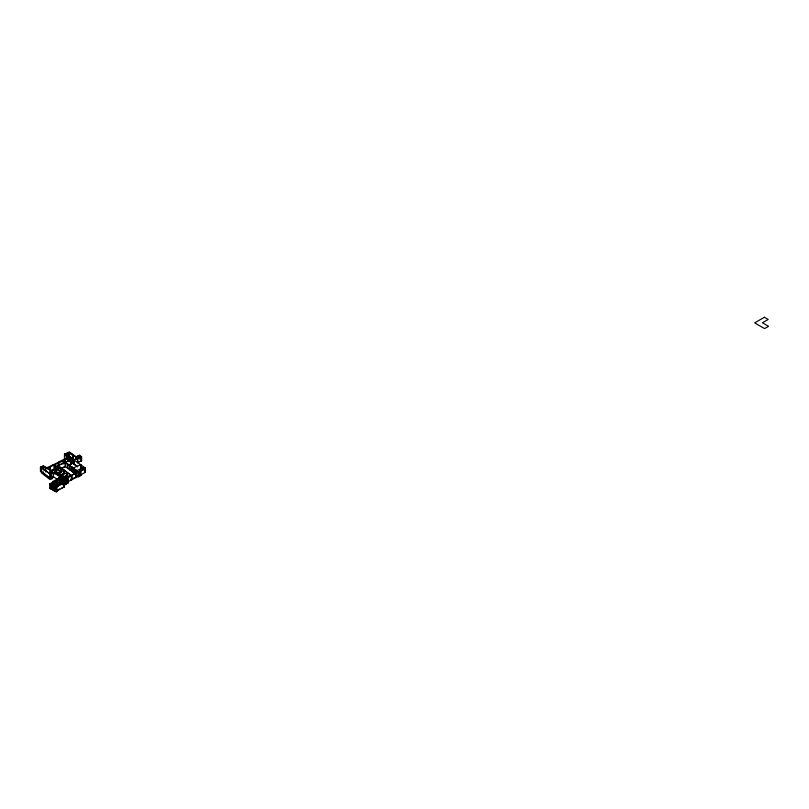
<?xml version="1.0" encoding="UTF-8"?>
<svg xmlns="http://www.w3.org/2000/svg" width="809" height="809" viewBox="0 0 809 809"><rect width="100%" height="100%" fill="white"/><g stroke="black" fill="none" stroke-linecap="round" stroke-linejoin="round"><path stroke-width="1.21" d="M57.368 474.843L57.49 472.648L54.527 470.798L54.527 472.931M80.152 470.98L80.829 471.364L80.627 475.743L80.04 475.409L80.152 470.98L85.41 468.158L70.525 457.419M76.521 473.093L71.718 475.49L71.718 479.747L76.521 477.35L76.42 473.022L78.048 472.173L78.048 476.44L78.908 476.643L78.908 472.385L78.281 471.91L80.829 471.364M85.117 472.375L85.4 467.885L85.117 472.375L80.152 475.237L80.829 475.621M56.296 491.68L56.205 487.463L56.842 487.24L56.842 491.508L55.588 491.589L54.304 490.901L54.405 486.593M60.432 475.318L61.494 475.652L60.432 475.318L60.432 477.381M65.023 477.846L65.509 478.483M50.654 471.698L50.654 469.574L50.077 469.877L51.382 470.696L57.935 467.703L56.074 466.328L56.074 469.523M58.238 474.883L59.654 474.125L59.654 477.33M58.501 479.828L58.501 477.694L60.736 476.572L62.05 477.775L62.05 479.909M52.818 483.661L52.706 481.517L59.32 478.079L59.32 480.212M52.221 489.475C50.896 478.139 55.184 493.773 49.723 488.09L49.723 483.833L62.05 477.775M63.769 478.817L63.769 476.693L62.323 477.452L54.537 472.062L51.574 473.154L51.776 477.563L49.845 478.261L49.875 473.983L41.34 467.45L41.34 471.708L49.875 478.24M55.325 487.443L55.851 484.025L54.83 484.004L54.83 486.128L54.941 481.658L55.659 481.284C59.553 481.719 59.33 486.775 55.649 487.038L55.568 483.853L57.024 483.074L57.034 486.32M64.012 476.845L62.576 477.603L64.407 478.756L66.014 478.079L64.012 476.845L64.012 478.968M55.063 481.851L51.179 483.903L55.619 486.866L64.245 482.74L64.245 487.008L56.337 491.194L56.842 491.508M59.461 483.782L59.461 479.525L62.374 477.977L64.083 479.059L60.897 480.657L60.897 483.792M49.723 483.833L55.588 487.331L55.588 491.589M54.446 486.421L54.891 482.943L54.021 482.397L54.021 485.592M60.897 484.065L56.317 481.193L59.259 479.626C61.09 479.484 61.1 484.743 59.259 482.771M54.355 483.226L55.073 482.943L54.122 482.346L54.122 485.542M61.1 483.691L60.463 484.116L60.978 480.708L61.11 484.126M60.463 480.981L64.7 479.181L65.751 479.838L65.751 484.106L64.7 483.448M55.649 483.903L57.176 483.094L57.034 486.138M63.274 485.693L65.145 484.702L65.084 478.908L71.819 475.55L71.819 479.818L68.047 481.638M55.851 484.025L54.83 484.004M52.909 485.764L52.909 490.032L54.304 490.901M55.063 484.611L54.334 485.248M49.723 488.09L50.755 488.049M62.03 483.994L62.03 481.871L67.774 478.766L67.774 483.034L66.793 482.417M64.7 479.181L64.75 484.631L67.956 483.034L67.956 478.776L62.344 481.931L62.344 484.055M54.355 486.361L55.073 486.088M66.257 480.01L66.348 484.217L64.922 483.458M55.093 487.139L55.093 491.397M56.367 491.72L56.337 486.937L64.245 482.74M63.294 483.964L67.774 481.537M56.65 490.578L59.745 488.939M61.727 487.888L64.245 487.008M78.149 471.748L71.253 475.358L58.086 465.64L65.377 462.344L65.377 466.601L75.207 473.831M78.149 476.005L70.929 479.373M78.048 476.44L76.42 477.29L76.056 469.928L75.945 473.174M58.369 473.002L64.103 470.282L67.117 472.507L62.06 475.298L66.277 477.917L70.959 475.338L67.258 472.618L67.248 477.725M63.982 476.885L67.117 475.267M64.144 476.986L67.258 475.379L69.109 476.744M65.792 462.222L63.598 460.604L68.209 458.359L68.209 461.555M60.736 474.721L64.103 473.053M60.19 478.928L60.19 476.804L53.465 472.577C48.338 474.236 50.997 473.032 50.603 478.129M49.845 478.261L53.465 476.835L57.308 479.252M50.138 478.463L50.057 471.728L51.26 471.141L43.767 466.388L40.45 467.258L43.281 465.832L43.464 469.159M50.057 471.728L52.039 471.111L52.039 473.245M50.603 473.872L51.776 473.295M53.384 476.723L51.776 478.867L49.996 479.494L41.471 472.962L43.767 471.96M58.592 462.02L66.581 458.056L67.218 458.511L70.636 457.257L70.636 460.705M66.227 459.633L64.487 458.349L64.487 454.092L68.654 452.484L68.573 456.782M66.803 458.278L67.096 456.013L67.046 459.522M69.665 460.817L69.665 457.621L66.803 456.145M64.487 458.349L64.841 453.93M58.835 462.192L46.821 467.784L43.464 465.964M49.875 469.271L49.875 467.137L47.357 468.168L50.654 469.574M49.743 469.18L49.743 467.046L54.223 464.963L56.074 466.328M54.395 469.149L54.395 464.882L63.244 460.766L78.261 471.677L85.026 468.027L85.026 472.294M50.866 470.787L54.223 469.23L54.223 464.963M51.533 472.921L51.533 470.787L58.248 467.723L54.395 464.882M54.527 470.798L60.867 467.895L60.867 472.163L57.51 473.7M54.85 474.013L54.85 470.818L61.009 467.996L63.517 469.857L63.517 474.114M59.492 470.727L59.633 472.891L59.492 470.727C61.868 468.755 59.755 475.914 60.331 470.353M59.633 470.828L60.473 470.454M57.722 473.761L61.009 472.264L61.009 467.996M69.078 456.964L70.14 456.61L69.19 457.045M73.366 455.154L72.79 455.416L68.998 452.565L68.998 456.832M76.016 459.239L76.076 456.943L79.879 455.224L75.935 456.842L69.412 451.968L68.492 452.362L68.492 456.63M76.188 459.158L76.188 457.034L69.534 452.332L65.276 454.162L69.867 457.55M57.904 469.978L57.783 465.63L65.256 462.252L65.256 466.51L60.988 468.441M72.689 458.905L65.62 462.101L65.559 466.591L65.721 462.172M57.732 467.926L57.783 465.63M65.559 462.333L72.79 458.976M60.867 467.895L57.732 465.792M73.255 459.34L72.679 459.603L73.366 459.421L73.255 455.083L72.679 455.336L72.689 463.173L68.634 465.003M77.634 458.288L74.135 459.825L74.135 464.083L74.064 459.775L81.638 456.488L77.634 458.288L77.795 462.667M55.325 467.986L56.155 468.391L55.325 467.986L55.325 470.039M69.867 461.808L70.636 461.514M70.636 461.767L76.936 466.146M70.646 462.03L70.747 464.164L70.646 462.03C73.548 459.108 71.728 466.682 72.173 461.342M70.747 462.101L72.264 461.413M61.211 468.492L65.377 466.601M68.735 465.074L72.79 463.233L72.83 455.265L69.099 452.524L69.099 456.792M77.401 462.526L81.638 460.746L77.634 462.556M63.517 469.857L63.81 473.498M80.657 464.76L73.235 467.986L73.235 472.254M80.9 469.018L80.819 464.7L80.88 469.058L80.455 468.745M83.458 466.874L83.458 470.069M81.972 467.936L82.083 469.938L81.972 467.936L80.779 467.046L82.083 467.885M76.359 470.838L80.657 469.018L80.536 464.69M73.922 472.618L73.922 468.35L74.297 472.891M78.048 472.173L78.908 472.385M66.419 478.099L66.419 476.066L67.248 475.692L67.359 477.816M66.419 476.066L68.704 477.381M67.359 475.773L66.854 478.038M40.45 467.258L40.45 471.516L41.34 471.708M56.337 486.937L56.842 487.24M54.85 470.818L61.899 475.196M57.368 472.709L63.769 476.693M66.298 478.261L66.257 484.267M66.793 478.149L67.956 478.776M65.084 478.908L64.922 481.335M65.65 479.646L66.348 479.959M51.533 470.787L52.039 471.111M66.884 482.366L67.956 483.034M58.501 477.694L59.32 478.079M59.461 479.525L60.321 480.061M66.348 484.217L66.065 479.777M62.344 481.931L63.527 482.67L63.527 486.937M62.03 481.871L63.405 482.73M62.536 484.358L61.363 483.802M59.461 482.66L60.321 483.195M57.176 483.094L55.052 481.749L55.073 486.138M54.941 481.658L57.024 483.074M52.818 481.527L53.819 482.154M52.706 481.517L53.768 482.184M51.179 488.171L55.619 491.124M52.12 489.536L52.909 490.032M50.229 477.553L51.806 478.615M68.209 458.359L68.118 461.494M52.797 465.003L52.656 465.074M58.905 462.93L58.794 466.045M79.595 455.427L79.595 458.622M79.12 455.639L79.06 458.794M69.989 456.68L70.939 457.388L70.868 459.542M69.908 456.721L70.636 457.257M77.664 462.728L77.401 458.268M64.487 454.092L67.096 456.013M70.525 461.686L77.674 466.833M80.344 468.805L82.548 470.413M78.281 476.177L78.908 476.643M59.097 470.646L61.13 472.153M59.057 470.828L60.867 472.163M79.201 458.804L79.302 455.558L80.819 456.711L80.718 461.029M79.201 455.598L80.718 456.761M49.996 473.922L41.471 467.4L41.471 471.657L49.996 478.18M85.258 468.047L85.269 472.486M81.517 456.397L81.638 460.746M80.627 471.485L80.627 475.743M78.544 472.547L78.544 476.804M77.007 456.519L77.128 458.743M76.835 456.6L76.956 458.824M75.985 473.255L76.086 477.583M75.935 456.842L75.935 458.976M73.346 468.057L73.346 472.325M71.243 475.702L71.374 480.05M70.494 457.318L70.525 460.624M69.989 458.814L69.978 456.559L66.217 453.758L66.217 455.892M69.867 460.746L69.877 456.61L66.116 453.798L66.116 455.932M68.755 452.575L68.846 456.893M67.562 456.074L67.562 459.279M67.117 472.507L67.117 475.702M66.53 476.147L66.641 480.354M65.863 479.777L65.994 484.106M65.165 459.876L65.165 462.01M64.224 479.332L64.224 481.466M64.103 470.282L64.103 473.477M63.86 482.498L63.86 486.765M63.244 460.766L63.244 463.972M62.374 477.977L62.374 481.173M61.211 475.803L61.211 477.866M60.715 475.166L60.736 479.767M60.766 481.163L60.766 484.358M60.119 480.162L60.119 483.357M59.542 474.064L59.542 477.259M59.148 478.099L59.259 483.893M58.673 477.664L58.673 479.798M58.481 466.328L58.359 463.041L58.359 466.237M58.147 465.893L58.248 469.857M58.106 482.69L58.106 485.885M58.086 465.64L58.086 469.898M57.49 472.648L57.49 474.772M56.458 487.463L56.458 491.72M56.306 466.5L56.306 468.633M55.952 466.662L55.952 469.857M55.72 466.49L55.72 469.685M55.508 467.905L55.508 469.968M55.356 483.721L55.325 487.503M54.446 483.276L54.405 490.851M53.465 472.577L53.465 476.835M51.382 470.696L51.382 472.83M50.957 484.419L50.957 488.687M50.795 484.51L50.795 488.767M50.33 471.94L50.33 474.074M49.359 467.228L49.491 469.453M45.759 467.683L45.759 471.94M43.767 466.388L43.767 469.584M43.281 465.832L43.281 470.1M40.935 467.632L40.935 471.89M764.404 317.27L754.686 322.882L764.586 328.606L768.55 326.31L762.432 322.781L768.186 319.454L764.404 317.27M67.521 463.638L67.774 468.229L67.521 463.638M69.665 465.215L69.918 469.807L69.665 465.215M71.809 466.793L72.062 471.394L71.809 466.793M70.272 475.338L70.929 475.823L70.272 475.338"/></g></svg>
